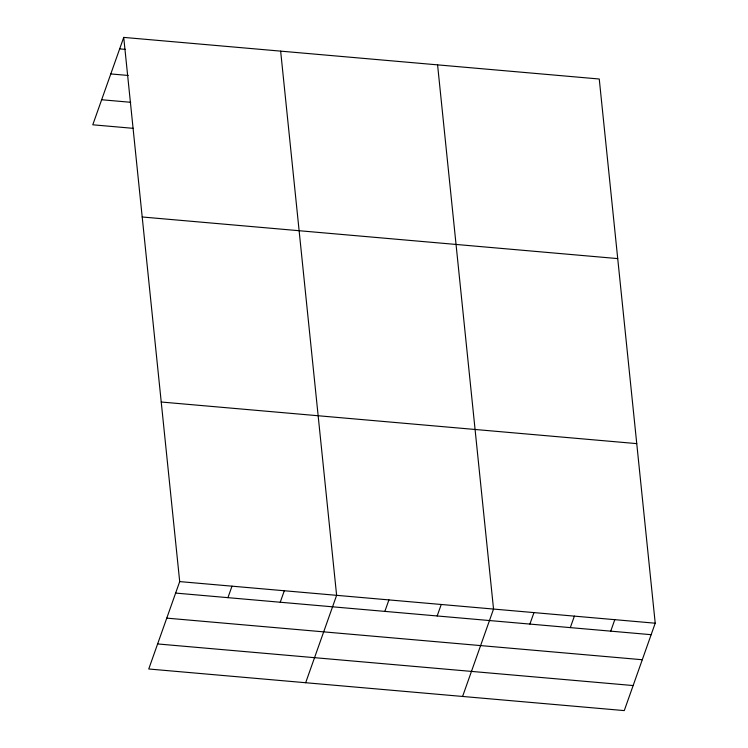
<?xml version="1.0" encoding="UTF-8"?>
<svg xmlns="http://www.w3.org/2000/svg" width="748" height="748" viewBox="0 0 748 748"><rect width="100%" height="100%" fill="white"/><g stroke="black" fill="none" stroke-linecap="round" stroke-linejoin="round"><path stroke-width="1.12" d="M123.729 37.4L179.698 581.598L148.749 668.993L624.271 710.6L655.22 623.206L599.251 79.008L123.729 37.4L92.78 124.794L133.462 128.357M227.934 597.661L232.002 586.17M280.238 602.234L284.305 590.752M305.67 682.718L336.619 595.324L280.65 51.135M384.855 611.387L388.923 599.905M437.169 615.969L441.236 604.478M462.591 696.453L493.54 609.059L437.58 64.861M529.893 624.075L533.96 612.593M570.313 627.619L574.38 616.128M610.733 631.153L614.8 619.662M119.661 48.882L125.477 49.396M110.788 73.94L128.226 75.464M101.653 99.746L130.713 102.289M142.195 216.985L617.726 258.593M161.222 402.013L636.754 443.62M179.698 581.598L655.22 623.206M175.63 593.08L651.153 634.687M166.757 618.129L642.28 659.736M157.613 643.944L633.145 685.551"/></g></svg>
